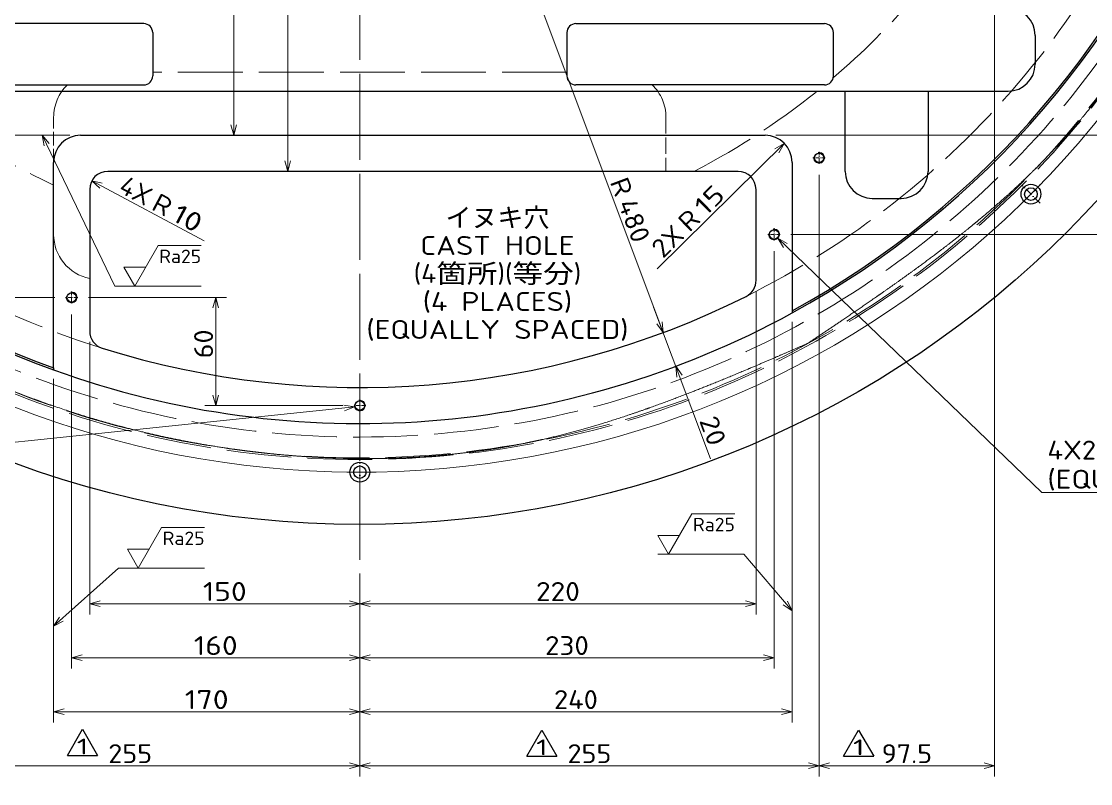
# Model space of a CAD drawing. Extents: x 0 to 894, y -8 to 586.
# Drawn here: x 551.8 to 749.7, y 92.5 to 233.5 of the extents above; entities that cross this region are included whole.
import ezdxf
from ezdxf.enums import TextEntityAlignment as Align

# ---------------------------------------------------------------- set-up
doc = ezdxf.new("R2010")
doc.units = 0
doc.linetypes.add('DASHDOT', pattern=[18.5, 12, -3, 0.5, -3])
doc.linetypes.add('DASHED', pattern=[15, 12, -3])
doc.layers.get('0').update_dxf_attribs({"lineweight": 13})
doc.styles.get("Standard").update_dxf_attribs({"font": 'isocp.shx'})
doc.dimstyles.get("Standard").update_dxf_attribs({"dimtxt": 2.5, "dimasz": 2.5, "dimexe": 1.25, "dimexo": 0.625, "dimtad": 1, "dimcen": 2.5, "dimadec": 0, "dimazin": 0, "dimtfac": 1, "dimtmove": 0, "dimatfit": 0, "dimfxl": 1, "dimarcsym": 0})

# ---------------------------------------------------------------- blocks, each defined once
blk = doc.blocks.new('*D4')
at = {"color": 7, "lineweight": 13}
blk.add_line((441.983439, 292.125577), (786.813802, 359.409548), dxfattribs=at)
for points in [[(785.016836, 358.531522), (786.813802, 359.409548), (784.818573, 359.547635)], [(443.780406, 293.003604), (441.983439, 292.125577), (443.978668, 291.98749)]]:
    blk.add_lwpolyline(points, dxfattribs=at)
for start, end in [(3.251124, 11.693264), (190.388617, 357.013578)]:
    blk.add_arc((614.398621, 325.767563), 175.666667, start, end, dxfattribs=at)
for s, rotation, width, p, p2 in [('1054', 11.040947, 0.837182, (754.33016, 353.580706), (765.012085, 355.664986)), ('P.C.D.', 11.040948, 0.945525, (739.582977, 350.703206), (753.348663, 353.389196))]:
    blk.add_text(s, height=3.5, rotation=rotation, dxfattribs=dict(at, width=width)).set_placement(p, p2, align=Align.FIT)
blk = doc.blocks.new('*D5')
at = {"color": 7, "lineweight": 13}
blk.add_line((591.065287, 212.43423), (591.065287, 325.767563), dxfattribs=at)
for points in [[(591.582926, 323.835711), (591.065287, 325.767563), (590.547648, 323.835711)], [(590.547648, 214.366084), (591.065287, 212.43423), (591.582926, 214.366084)]]:
    blk.add_lwpolyline(points, dxfattribs=at)
at = {"color": 7, "lineweight": 13, "width": 0.854609}
blk.add_text('340', height=3.5, rotation=90, dxfattribs=at).set_placement((590.565287, 265.041504), (590.565287, 273.160288), align=Align.FIT)
blk = doc.blocks.new('*D6')
at = {"color": 7, "lineweight": 13}
blk.add_line((601.065287, 205.767563), (601.065287, 325.767563), dxfattribs=at)
for points in [[(601.582925, 323.835711), (601.065287, 325.767563), (600.547649, 323.835711)], [(600.547649, 207.699417), (601.065287, 205.767563), (601.582925, 207.699417)]]:
    blk.add_lwpolyline(points, dxfattribs=at)
at = {"color": 7, "lineweight": 13, "width": 0.854609}
blk.add_text('360', height=3.5, rotation=90, dxfattribs=at).set_placement((600.565287, 261.708171), (600.565287, 269.826955), align=Align.FIT)
blk = doc.blocks.new('*D9')
at = {"color": 7, "lineweight": 13}
for p, q in [((560.731954, 212.43423), (545.731954, 212.43423)), ((547.731954, 182.43423), (547.731954, 212.43423)), ((557.938619, 182.43423), (545.731954, 182.43423))]:
    blk.add_line(p, q, dxfattribs=at)
for points in [[(548.249593, 210.502375), (547.731954, 212.43423), (547.214315, 210.502375)], [(547.214315, 184.366084), (547.731954, 182.43423), (548.249593, 184.366084)]]:
    blk.add_lwpolyline(points, dxfattribs=at)
at = {"color": 7, "lineweight": 13, "width": 0.868247}
blk.add_text('90', height=3.5, rotation=90, dxfattribs=at).set_placement((547.231954, 193.090469), (547.231954, 198.444656), align=Align.FIT)
blk = doc.blocks.new('*D10')
at = {"color": 7, "lineweight": 13}
blk.add_line((564.791835, 204.004837), (585.590416, 192.894262), dxfattribs=at)
blk.add_lwpolyline([(566.7397, 203.551163), (564.791835, 204.004837), (566.251897, 202.638006)], dxfattribs=at)
for s, rotation, width, p, p2 in [('4X', 331.888915, 0.953547, (569.53358, 202.038681), (574.720131, 199.268031)), ('R', 331.889023, 1.078996, (575.602168, 198.796839), (578.457311, 197.271632)), ('10', 331.888875, 0.868248, (579.339348, 196.800451), (584.061938, 194.277644))]:
    blk.add_text(s, height=3.5, rotation=rotation, dxfattribs=dict(at, width=width)).set_placement(p, p2, align=Align.FIT)
blk = doc.blocks.new('*D11')
at = {"color": 7, "lineweight": 13}
for p, q in [((564.191956, 182.43423), (589.731954, 182.43423)), ((587.731954, 162.43423), (587.731954, 182.43423)), ((611.271954, 162.43423), (585.731954, 162.43423))]:
    blk.add_line(p, q, dxfattribs=at)
for points in [[(588.249593, 180.502375), (587.731954, 182.43423), (587.214315, 180.502375)], [(587.214315, 164.366084), (587.731954, 162.43423), (588.249593, 164.366084)]]:
    blk.add_lwpolyline(points, dxfattribs=at)
at = {"color": 7, "lineweight": 13, "width": 0.868247}
blk.add_text('60', height=3.5, rotation=90, dxfattribs=at).set_placement((587.231954, 171.156408), (587.231954, 176.510595), align=Align.FIT)
blk = doc.blocks.new('*D12')
at = {"color": 7, "lineweight": 13}
blk.add_line((692.958659, 210.945084), (669.436178, 187.747574), dxfattribs=at)
blk.add_lwpolyline([(691.946635, 209.220037), (692.958659, 210.945084), (691.219696, 209.957158)], dxfattribs=at)
for s, rotation, width, p, p2 in [('15', 44.601504, 0.868247, (678.424642, 197.314092), (682.236867, 201.073654)), ('R', 44.601488, 1.079, (675.407867, 194.339005), (677.712636, 196.611933)), ('2X', 44.601476, 0.953545, (670.509109, 189.507919), (674.695857, 193.636826))]:
    blk.add_text(s, height=3.5, rotation=rotation, dxfattribs=dict(at, width=width)).set_placement(p, p2, align=Align.FIT)
blk = doc.blocks.new('*D13')
at = {"color": 7, "lineweight": 13}
blk.add_line((668.7795, 180.620326), (679.278753, 152.596929), dxfattribs=at)
for points in [[(669.371206, 177.565598), (670.533722, 175.938156), (670.340673, 177.928818)], [(674.035197, 168.067825), (672.872681, 169.695267), (673.06573, 167.704605)]]:
    blk.add_lwpolyline(points, dxfattribs=at)
at = {"color": 7, "lineweight": 13, "width": 0.868249}
blk.add_text('20', height=3.5, rotation=290.538947, dxfattribs=at).set_placement((677.166789, 159.659063), (679.045278, 154.645208), align=Align.FIT)
blk = doc.blocks.new('*D14')
at = {"color": 7, "lineweight": 13}
blk.add_line((670.533722, 175.938156), (614.398621, 325.767563), dxfattribs=at)
blk.add_lwpolyline([(669.371206, 177.565598), (670.533722, 175.938156), (670.340673, 177.928818)], dxfattribs=at)
for s, rotation, width, p, p2 in [('R', 290.538975, 1.078998, (660.623403, 203.814784), (661.759084, 200.783554)), ('480', 290.538972, 0.854609, (662.109929, 199.847112), (664.958359, 192.24441))]:
    blk.add_text(s, height=3.5, rotation=rotation, dxfattribs=dict(at, width=width)).set_placement(p, p2, align=Align.FIT)
blk = doc.blocks.new('*D15')
at = {"color": 7, "lineweight": 13}
for p, q in [((691.398621, 212.43423), (773.065287, 212.43423)), ((771.065287, 194.100896), (771.065287, 212.43423)), ((694.191956, 194.100896), (773.065287, 194.100896))]:
    blk.add_line(p, q, dxfattribs=at)
for points in [[(771.582926, 210.502375), (771.065287, 212.43423), (770.547648, 210.502375)], [(770.547648, 196.03275), (771.065287, 194.100896), (771.582926, 196.03275)]]:
    blk.add_lwpolyline(points, dxfattribs=at)
at = {"color": 7, "lineweight": 13, "width": 0.868247}
blk.add_text('55', height=3.5, rotation=90, dxfattribs=at).set_placement((770.565287, 200.549596), (770.565287, 205.903783), align=Align.FIT)
blk = doc.blocks.new('*D17')
at = {"color": 7, "lineweight": 13}
for p, q in [((656.065287, 254.567561), (656.065287, 304.43423)), ((614.398621, 302.43423), (656.065287, 302.43423))]:
    blk.add_line(p, q, dxfattribs=at)
for points in [[(616.330472, 302.951869), (614.398621, 302.43423), (616.330472, 301.91659)], [(654.133436, 301.91659), (656.065287, 302.43423), (654.133436, 302.951869)]]:
    blk.add_lwpolyline(points, dxfattribs=at)
at = {"color": 7, "lineweight": 13, "width": 0.854609}
blk.add_text('125', height=3.5, dxfattribs=at).set_placement((623.047378, 302.93423), (631.166163, 302.93423), align=Align.FIT)
blk = doc.blocks.new('*D27')
at = {"color": 7, "lineweight": 13}
for p, q in [((564.398621, 174.212672), (564.398621, 123.767563)), ((564.398621, 125.767563), (614.398621, 125.767563))]:
    blk.add_line(p, q, dxfattribs=at)
for points in [[(566.33047, 126.285202), (564.398621, 125.767563), (566.33047, 125.249924)], [(612.466769, 125.249924), (614.398621, 125.767563), (612.466769, 126.285202)]]:
    blk.add_lwpolyline(points, dxfattribs=at)
at = {"color": 7, "lineweight": 13, "width": 0.854609}
blk.add_text('150', height=3.5, dxfattribs=at).set_placement((585.339228, 126.267563), (593.458013, 126.267563), align=Align.FIT)
blk = doc.blocks.new('*D28')
at = {"color": 7, "lineweight": 13}
for p, q in [((687.731954, 183.608922), (687.731954, 123.767563)), ((614.398621, 125.767563), (687.731954, 125.767563))]:
    blk.add_line(p, q, dxfattribs=at)
for points in [[(616.330472, 126.285202), (614.398621, 125.767563), (616.330472, 125.249924)], [(685.800105, 125.249924), (687.731954, 125.767563), (685.800105, 126.285202)]]:
    blk.add_lwpolyline(points, dxfattribs=at)
at = {"color": 7, "lineweight": 13, "width": 0.854609}
blk.add_text('220', height=3.5, dxfattribs=at).set_placement((647.005895, 126.267563), (655.12468, 126.267563), align=Align.FIT)
blk = doc.blocks.new('*D29')
at = {"color": 7, "lineweight": 13}
for p, q in [((561.065287, 179.307561), (561.065287, 113.767563)), ((614.398621, 118.451909), (614.398621, 113.767563)), ((561.065287, 115.767563), (614.398621, 115.767563))]:
    blk.add_line(p, q, dxfattribs=at)
for points in [[(562.997136, 116.285202), (561.065287, 115.767563), (562.997136, 115.249924)], [(612.466769, 115.249924), (614.398621, 115.767563), (612.466769, 116.285202)]]:
    blk.add_lwpolyline(points, dxfattribs=at)
at = {"color": 7, "lineweight": 13, "width": 0.854609}
blk.add_text('160', height=3.5, dxfattribs=at).set_placement((583.672562, 116.267563), (591.791346, 116.267563), align=Align.FIT)
blk = doc.blocks.new('*D30')
at = {"color": 7, "lineweight": 13}
for p, q in [((691.065287, 190.974228), (691.065287, 113.767563)), ((614.398621, 118.451909), (614.398621, 113.767563)), ((614.398621, 115.767563), (691.065287, 115.767563))]:
    blk.add_line(p, q, dxfattribs=at)
for points in [[(616.330472, 116.285202), (614.398621, 115.767563), (616.330472, 115.249924)], [(689.133438, 115.249924), (691.065287, 115.767563), (689.133438, 116.285202)]]:
    blk.add_lwpolyline(points, dxfattribs=at)
at = {"color": 7, "lineweight": 13, "width": 0.854609}
blk.add_text('230', height=3.5, dxfattribs=at).set_placement((648.672562, 116.267563), (656.791346, 116.267563), align=Align.FIT)
blk = doc.blocks.new('*D31')
at = {"color": 7, "lineweight": 13}
for p, q in [((557.731954, 167.384486), (557.731954, 103.767563)), ((614.398621, 118.451909), (614.398621, 103.767563)), ((557.731954, 105.767563), (614.398621, 105.767563))]:
    blk.add_line(p, q, dxfattribs=at)
for points in [[(559.663803, 106.285202), (557.731954, 105.767563), (559.663803, 105.249924)], [(612.466769, 105.249924), (614.398621, 105.767563), (612.466769, 106.285202)]]:
    blk.add_lwpolyline(points, dxfattribs=at)
at = {"color": 7, "lineweight": 13, "width": 0.854609}
blk.add_text('170', height=3.5, dxfattribs=at).set_placement((582.005895, 106.267563), (590.12468, 106.267563), align=Align.FIT)
blk = doc.blocks.new('*D32')
at = {"color": 7, "lineweight": 13}
for p, q in [((694.398621, 177.936234), (694.398621, 103.767563)), ((614.398621, 118.451909), (614.398621, 103.767563)), ((614.398621, 105.767563), (694.398621, 105.767563))]:
    blk.add_line(p, q, dxfattribs=at)
for points in [[(616.330472, 106.285202), (614.398621, 105.767563), (616.330472, 105.249924)], [(692.466771, 105.249924), (694.398621, 105.767563), (692.466771, 106.285202)]]:
    blk.add_lwpolyline(points, dxfattribs=at)
at = {"color": 7, "lineweight": 13, "width": 0.854609}
blk.add_text('240', height=3.5, dxfattribs=at).set_placement((650.339228, 106.267563), (658.458013, 106.267563), align=Align.FIT)
blk = doc.blocks.new('*D34')
at = {"color": 7, "lineweight": 13}
for p, q in [((529.398621, 205.140895), (529.398621, 93.767563)), ((614.398621, 118.451909), (614.398621, 93.767563)), ((529.398621, 95.767563), (614.398621, 95.767563))]:
    blk.add_line(p, q, dxfattribs=at)
for points in [[(531.33047, 96.285202), (529.398621, 95.767563), (531.33047, 95.249924)], [(612.466769, 95.249924), (614.398621, 95.767563), (612.466769, 96.285202)]]:
    blk.add_lwpolyline(points, dxfattribs=at)
at = {"color": 7, "lineweight": 13, "width": 0.854609}
blk.add_text('255', height=3.5, dxfattribs=at).set_placement((567.839228, 96.267563), (575.958013, 96.267563), align=Align.FIT)
blk = doc.blocks.new('*D35')
at = {"color": 7, "lineweight": 13}
for p, q in [((699.398621, 205.140895), (699.398621, 93.767563)), ((614.398621, 118.451909), (614.398621, 93.767563)), ((614.398621, 95.767563), (699.398621, 95.767563))]:
    blk.add_line(p, q, dxfattribs=at)
for points in [[(616.330472, 96.285202), (614.398621, 95.767563), (616.330472, 95.249924)], [(697.466771, 95.249924), (699.398621, 95.767563), (697.466771, 96.285202)]]:
    blk.add_lwpolyline(points, dxfattribs=at)
at = {"color": 7, "lineweight": 13, "width": 0.854609}
blk.add_text('255', height=3.5, dxfattribs=at).set_placement((652.839228, 96.267563), (660.958013, 96.267563), align=Align.FIT)
blk = doc.blocks.new('*D36')
at = {"color": 7, "lineweight": 13}
for p, q in [((731.898621, 237.640895), (731.898621, 93.767563)), ((699.398621, 205.140895), (699.398621, 93.767563)), ((699.398621, 95.767563), (731.898621, 95.767563))]:
    blk.add_line(p, q, dxfattribs=at)
for points in [[(701.330475, 96.285202), (699.398621, 95.767563), (701.330475, 95.249924)], [(729.966766, 95.249924), (731.898621, 95.767563), (729.966766, 96.285202)]]:
    blk.add_lwpolyline(points, dxfattribs=at)
at = {"color": 7, "lineweight": 13, "width": 0.836938}
blk.add_text('97.5', height=3.5, dxfattribs=at).set_placement((710.975718, 96.267563), (720.321523, 96.267563), align=Align.FIT)

msp = doc.modelspace()

# ---------------------------------------------------------------- linework, layer by layer
at = {"color": 7, "linetype": 'DASHDOT', "lineweight": 13}
for p, q in [((614.3986, 519.3853), (614.3986, 120.4519)), ((614.3986, 516.3307), (614.3986, 90.7823))]:
    msp.add_line(p, q, dxfattribs=at)
at = {"color": 7, "lineweight": 25}
for p, q in [((574.3986, 233.1009), (528.3986, 233.1009)), ((654.3986, 233.1009), (700.3986, 233.1009)), ((576.0653, 231.4342), (576.0653, 223.4342)), ((652.732, 231.4342), (652.732, 223.4342)), ((702.0653, 223.4342), (702.0653, 231.4342)), ((739.3986, 230.9342), (739.3986, 225.6009)), ((528.3986, 221.7676), (574.3986, 221.7676)), ((700.3986, 221.7676), (654.3986, 221.7676)), ((524.5653, 220.6009), (704.232, 220.6009)), ((704.232, 205.7676), (704.232, 220.6009)), ((704.232, 220.6009), (719.5653, 220.6009)), ((719.5653, 220.6009), (734.3986, 220.6009)), ((719.5653, 220.6009), (719.5653, 205.7676)), ((562.732, 212.4342), (689.3986, 212.4342)), ((557.732, 169.3845), (557.732, 207.4342)), ((694.3986, 207.4342), (694.3986, 179.9362)), ((684.3986, 205.7676), (567.732, 205.7676)), ((564.3986, 202.4342), (564.3986, 176.2127)), ((687.732, 185.6089), (687.732, 202.4342)), ((709.232, 200.7676), (714.5653, 200.7676)), ((694.3986, 179.9362), (694.3986, 179.5561)), ((557.732, 169.3845), (557.732, 169.03)), ((560.2659, 97.6908), (563.0659, 102.5405)), ((563.0659, 102.5405), (565.8659, 97.6908)), ((645.2904, 97.5373), (648.0904, 102.387)), ((648.0904, 102.387), (650.8904, 97.5373)), ((703.9175, 97.5373), (706.7175, 102.387)), ((706.7175, 102.387), (709.5175, 97.5373)), ((560.2659, 97.6908), (565.8659, 97.6908)), ((645.2904, 97.5373), (650.8904, 97.5373)), ((703.9175, 97.5373), (709.5175, 97.5373))]:
    msp.add_line(p, q, dxfattribs=at)
at = {"color": 7, "linetype": 'DASHED', "lineweight": 13}
msp.add_line((652.732, 224.1009), (576.0653, 224.1009), dxfattribs=at)
at = {"color": 7, "linetype": 'DASHED', "lineweight": 13, "ltscale": 7.1e-05}
msp.add_line((700.4742, 221.7676), (700.4764, 221.7694), dxfattribs=at)
at = {"color": 7, "linetype": 'DASHED', "lineweight": 13, "ltscale": 0.001317}
msp.add_line((702.0653, 223.1052), (702.0252, 223.071), dxfattribs=at)
at = {"color": 7, "linetype": 'DASHED', "lineweight": 13, "ltscale": 0.208333}
msp.add_line((557.732, 207.4342), (557.732, 215.7676), dxfattribs=at)
at = {"color": 7, "linetype": 'DASHED', "lineweight": 13, "ltscale": 0.25}
msp.add_line((671.0653, 215.7676), (671.0653, 205.7676), dxfattribs=at)
at = {"color": 7, "linetype": 'DASHDOT', "lineweight": 13, "ltscale": 0.056333}
for p, q in [((700.5253, 208.2676), (698.272, 208.2676)), ((699.3986, 209.3942), (699.3986, 207.1409)), ((692.192, 194.1009), (689.9386, 194.1009)), ((691.0653, 195.2276), (691.0653, 192.9742)), ((562.192, 182.4342), (559.9386, 182.4342)), ((561.0653, 183.5609), (561.0653, 181.3076)), ((615.5253, 162.4342), (613.272, 162.4342)), ((614.3986, 163.5609), (614.3986, 161.3076))]:
    msp.add_line(p, q, dxfattribs=at)
at = {"color": 7, "linetype": 'DASHDOT', "lineweight": 13, "ltscale": 0.119167}
for p, q in [((740.299, 199.8672), (736.9284, 203.2377)), ((614.3986, 147.7176), (614.3986, 152.4842))]:
    msp.add_line(p, q, dxfattribs=at)
at = {"color": 7, "lineweight": 13}
for p, q in [((572.7576, 184.5359), (577.0878, 192.0359)), ((577.0878, 192.0359), (585.0322, 192.0359)), ((572.7576, 184.5359), (570.7369, 188.0359)), ((570.7369, 188.0359), (574.7784, 188.0359)), ((671.5477, 134.9074), (675.8778, 142.4074)), ((675.8778, 142.4074), (683.8223, 142.4074)), ((573.3924, 132.3646), (577.7225, 139.8646)), ((577.7225, 139.8646), (585.667, 139.8646)), ((671.5477, 134.9074), (669.527, 138.4074)), ((669.527, 138.4074), (673.5685, 138.4074)), ((573.3924, 132.3646), (571.3717, 135.8646)), ((571.3717, 135.8646), (575.4131, 135.8646))]:
    msp.add_line(p, q, dxfattribs=at)
for points in [[(555.6128, 212.4342), (569.0702, 184.5359), (585.0322, 184.5359)], [(556.9184, 210.9191), (555.6128, 212.4342), (555.9859, 210.4693)], [(691.7737, 193.3951), (740.6594, 146.3209), (790.1688, 146.3209)], [(693.5243, 192.428), (691.7737, 193.3951), (692.8062, 191.6823)], [(611.5678, 161.4496), (613.4358, 162.1642), (611.4608, 162.4794)], [(613.4358, 162.1642), (490.147, 149.3515), (440.6376, 149.3515)], [(694.3986, 124.4207), (685.489, 134.9074), (669.527, 134.9074)], [(557.732, 121.6197), (569.705, 132.3646), (585.667, 132.3646)], [(692.7533, 125.5578), (694.3986, 124.4207), (693.5423, 126.2281)], [(558.824, 123.2952), (557.732, 121.6197), (559.5155, 122.5247)]]:
    msp.add_lwpolyline(points, dxfattribs=at)
at = {"color": 7, "lineweight": 25}
for centre, radius in [((614.3986, 325.7676), 185.3333), ((699.3986, 208.2676), 0.8667), ((738.6137, 201.5525), 1.8333), ((738.6137, 201.5525), 1.1667), ((691.0653, 194.1009), 0.8667), ((561.0653, 182.4342), 0.8667), ((614.3986, 162.4342), 0.8667), ((614.3986, 150.1009), 1.8333), ((614.3986, 150.1009), 1.1667)]:
    msp.add_circle(centre, radius, dxfattribs=at)
at = {"color": 7, "linetype": 'DASHED', "lineweight": 13}
for radius in [173.3333, 173, 169.1667]:
    msp.add_circle((614.3986, 325.7676), radius, dxfattribs=at)
for centre, radius, start, end in [((614.3986, 325.7676), 160, 296.539105, 342.670144), ((614.3986, 325.7676), 160, 206.539105, 252.670144), ((614.3986, 325.7676), 135, 310.495077, 319.504923), ((614.3986, 325.7676), 135, 230.387159, 245.181), ((566.0653, 215.7676), 8.3333, 133.94552, 180), ((662.732, 215.7676), 8.3333, 0, 46.05448), ((614.3986, 325.7676), 135, 297.266044, 309.612841), ((566.0653, 194.1009), 8.3333, 180, 258.463041)]:
    msp.add_arc(centre, radius, start, end, dxfattribs=at)
at = {"color": 7, "lineweight": 25}
for centre, radius, start, end in [((614.3986, 325.7676), 166.3333, 298.748246, 340.081608), ((614.3986, 325.7676), 166.6667, 298.685402, 340.123126), ((614.3986, 325.7676), 166.6667, 208.685402, 250.123126), ((614.3986, 325.7676), 166.3333, 208.748246, 250.081608), ((734.3986, 230.9342), 5, 0, 90), ((574.3986, 231.4342), 1.6667, 0, 90), ((654.3986, 231.4342), 1.6667, 90, 180), ((700.3986, 231.4342), 1.6667, 0, 90), ((734.3986, 225.6009), 5, 270, 360), ((574.3986, 223.4342), 1.6667, 270, 0), ((654.3986, 223.4342), 1.6667, 180, 270), ((700.3986, 223.4342), 1.6667, 270, 0), ((562.732, 207.4342), 5, 90, 180), ((689.3986, 207.4342), 5, 0, 90), ((567.732, 202.4342), 3.3333, 90, 180), ((684.3986, 202.4342), 3.3333, 0, 90), ((709.232, 205.7676), 5, 180, 270), ((714.5653, 205.7676), 5, 270, 360), ((684.3986, 185.6089), 3.3333, 296.539105, 0), ((614.3986, 325.7676), 160, 252.670144, 296.539105), ((614.3986, 325.7676), 166.6667, 250.123126, 298.685402), ((567.732, 176.2127), 3.3333, 180, 252.670144)]:
    msp.add_arc(centre, radius, start, end, dxfattribs=at)
at = {"color": 7, "lineweight": 13}
for centre in [(699.3986, 208.2676), (691.0653, 194.1009), (561.0653, 182.4342), (614.3986, 162.4342)]:
    msp.add_arc(centre, 1, 169.999993, 100.000014, dxfattribs=at)
at = {"color": 7, "linetype": 'DASHDOT', "lineweight": 13}
for start, end in [(314.222648, 315.777353), (269.222647, 270.777355)]:
    msp.add_arc((614.3986, 325.7676), 175.6667, start, end, dxfattribs=at)
at = {"color": 7, "lineweight": 13}
for points, knots in [([(697.3392, 173.9458), (699.5487, 175.4289), (701.7567, 176.9111), (703.9659, 178.4004), (706.9874, 180.4543), (709.9925, 182.5325), (710.8134, 183.1033), (714.4256, 185.6294), (718.0044, 188.2042), (720.7461, 190.2343), (724.3132, 192.9708), (727.8017, 195.7995), (728.6422, 196.4907), (730.8044, 198.2951), (732.9308, 200.1416), (734.221, 201.2916), (735.6698, 202.6193), (737.0965, 203.9712), (737.2596, 204.1263), (737.9163, 204.7536), (738.5713, 205.3892), (739.0541, 205.8633), (739.6877, 206.4932), (740.3133, 207.1255), (740.4669, 207.2813), (743.4244, 210.2948), (746.2664, 213.4258), (748.8566, 216.4907), (752.2116, 220.7449), (755.3785, 225.1452), (756.1869, 226.2954), (758.6239, 229.8458), (760.9424, 233.4779), (762.4506, 235.9585), (764.1539, 238.8997), (765.7847, 241.8809), (766.0211, 242.3166), (766.8021, 243.7687), (767.5697, 245.2365), (768.105, 246.2806), (769.0098, 248.0821), (769.8875, 249.8921), (770.2479, 250.6465), (770.7523, 251.7177), (771.2452, 252.7868), (771.3855, 253.0929), (775.3589, 261.8181), (778.7568, 270.7939), (781.4696, 279.6364), (783.8199, 289.5911), (785.4184, 299.6723), (785.5653, 300.6447), (786.0893, 304.2897), (786.5128, 307.9367), (786.7707, 310.6178), (787.0321, 314.0457), (787.2078, 317.4838), (787.2415, 318.2213), (787.461, 323.6657), (787.4652, 329.1184), (787.3086, 333.831), (786.9755, 338.7827), (786.466, 343.7166), (786.44, 343.9635), (786.2651, 345.5993), (786.0711, 347.2309), (785.8939, 348.6016), (785.4838, 351.5459), (785.017, 354.4423), (784.7477, 356.0008), (784.3244, 358.2941), (783.8552, 360.6117), (783.7017, 361.3495), (783.4771, 362.3997), (783.2434, 363.452), (783.1745, 363.7592), (781.081, 372.9876), (778.3563, 382.0704), (775.1512, 390.6618), (770.9848, 399.921), (766.1592, 408.8291), (765.682, 409.6949), (763.3822, 413.798), (760.9514, 417.8067), (758.9514, 420.9142), (756.4538, 424.5782), (753.8297, 428.1741), (753.3887, 428.7716), (752.203, 430.3605), (750.9935, 431.9339), (750.2285, 432.9109), (746.6691, 437.3741), (742.9275, 441.6897), (739.8912, 444.9722), (736.4029, 448.5073), (732.7911, 451.9127), (732.431, 452.2499), (730.8341, 453.7341), (729.2198, 455.1874), (727.9654, 456.2893), (725.0403, 458.7975), (722.0658, 461.208), (720.3505, 462.5545), (717.7595, 464.5233), (715.0982, 466.4478), (714.2224, 467.0708), (713.0454, 467.8945), (711.8593, 468.7063), (711.562, 468.9087), (707.3717, 471.7449), (703.0786, 474.4276), (699.0089, 476.7819), (691.1639, 480.9687), (683.0655, 484.6319), (679.187, 486.2433), (668.9256, 490.1468), (658.3791, 493.2352), (651.7678, 494.8327), (644.8378, 496.1658), (637.8545, 497.1635), (637.6015, 497.1992), (637.0967, 497.2696), (636.5909, 497.3382), (636.3376, 497.3722), (635.1137, 497.534), (633.8803, 497.6866), (632.9008, 497.8009), (631.6713, 497.936), (630.4482, 498.0598), (630.2075, 498.0837), (627.784, 498.3205), (625.3562, 498.5159), (623.1777, 498.6573), (615.5416, 499.0316), (607.8985, 498.9744), (602.4439, 498.7028), (596.7848, 498.166), (591.1702, 497.3516), (590.9454, 497.3185), (589.6489, 497.1252), (588.3533, 496.9167), (587.2729, 496.7322), (585.4517, 496.4023), (583.6417, 496.0429), (582.9092, 495.8921), (581.8779, 495.6724), (580.8524, 495.4437), (580.548, 495.3749), (576.8039, 494.5176), (573.0921, 493.5336), (569.7066, 492.5345), (565.5771, 491.2075), (561.4796, 489.7764), (560.7169, 489.5062), (556.7927, 488.097), (552.9013, 486.606), (549.7807, 485.3615), (546.1481, 483.8682), (542.5223, 482.3412), (541.9999, 482.1205), (539.5751, 481.0931), (537.1539, 480.0543), (535.2552, 479.2344), (533.3571, 478.4121), (531.458, 477.5893)], [0, 0, 0, 0, 0, 0, 69.15106863, 69.15106863, 69.15106863, 95.1588463, 95.1588463, 95.1588463, 183.9696825, 183.9696825, 183.9696825, 212.37427088, 212.37427088, 212.37427088, 257.46952339, 257.46952339, 257.46952339, 263.65682197, 263.65682197, 263.65682197, 281.12406341, 281.12406341, 281.12406341, 286.83111738, 286.83111738, 286.83111738, 391.22824003, 391.22824003, 391.22824003, 427.76479771, 427.76479771, 427.76479771, 503.14133416, 503.14133416, 503.14133416, 516.01242763, 516.01242763, 516.01242763, 545.98574021, 545.98574021, 545.98574021, 567.42460754, 567.42460754, 567.42460754, 576.52697434, 576.52697434, 576.52697434, 816.55759552, 816.55759552, 816.55759552, 842.21606855, 842.21606855, 842.21606855, 912.56216132, 912.56216132, 912.56216132, 931.77093174, 931.77093174, 931.77093174, 1054.32322737, 1054.32322737, 1054.32322737, 1060.78154451, 1060.78154451, 1060.78154451, 1097.10844515, 1097.10844515, 1097.10844515, 1139.68089943, 1139.68089943, 1139.68089943, 1159.45595123, 1159.45595123, 1159.45595123, 1167.74784808, 1167.74784808, 1167.74784808, 1405.6056453, 1405.6056453, 1405.6056453, 1431.32625848, 1431.32625848, 1431.32625848, 1528.02483763, 1528.02483763, 1528.02483763, 1547.36863809, 1547.36863809, 1547.36863809, 1579.63982136, 1579.63982136, 1579.63982136, 1695.87621958, 1695.87621958, 1695.87621958, 1708.75963254, 1708.75963254, 1708.75963254, 1752.62181937, 1752.62181937, 1752.62181937, 1810.50726312, 1810.50726312, 1810.50726312, 1838.53761638, 1838.53761638, 1838.53761638, 1847.89285883, 1847.89285883, 1847.89285883, 1970.15628727, 1970.15628727, 1970.15628727, 2079.14272836, 2079.14272836, 2079.14272836, 2255.82966049, 2255.82966049, 2255.82966049, 2262.4498384, 2262.4498384, 2262.4498384, 2269.07372059, 2269.07372059, 2269.07372059, 2294.39311674, 2294.39311674, 2294.39311674, 2300.95882626, 2300.95882626, 2300.95882626, 2357.63771177, 2357.63771177, 2357.63771177, 2499.47285555, 2499.47285555, 2499.47285555, 2505.39089624, 2505.39089624, 2505.39089624, 2533.61658485, 2533.61658485, 2533.61658485, 2552.95606641, 2552.95606641, 2552.95606641, 2561.02159394, 2561.02159394, 2561.02159394, 2653.1542264, 2653.1542264, 2653.1542264, 2674.26110643, 2674.26110643, 2674.26110643, 2761.92635655, 2761.92635655, 2761.92635655, 2776.68984362, 2776.68984362, 2776.68984362, 2830.4715691, 2830.4715691, 2830.4715691, 2830.4715691, 2830.4715691, 2830.4715691]), ([(531.458, 477.5893), (529.2486, 476.1062), (527.0406, 474.624), (524.8314, 473.1348), (521.8098, 471.0809), (518.8047, 469.0026), (517.9838, 468.4319), (514.3717, 465.9058), (510.7928, 463.3309), (508.0511, 461.3008), (504.484, 458.5643), (500.9955, 455.7356), (500.155, 455.0445), (497.9928, 453.24), (495.8665, 451.3935), (494.5763, 450.2435), (493.1274, 448.9158), (491.7008, 447.564), (491.5377, 447.4088), (490.8809, 446.7815), (490.2259, 446.1459), (489.7431, 445.6718), (489.1096, 445.0419), (488.484, 444.4096), (488.3304, 444.2538), (485.3728, 441.2403), (482.5308, 438.1094), (479.9407, 435.0444), (476.5857, 430.7902), (473.4187, 426.3899), (472.6103, 425.2397), (470.1733, 421.6893), (467.8548, 418.0572), (466.3467, 415.5766), (464.6434, 412.6354), (463.0125, 409.6543), (462.7762, 409.2185), (461.9951, 407.7664), (461.2275, 406.2986), (460.6922, 405.2545), (459.7875, 403.4531), (458.9097, 401.643), (458.5493, 400.8886), (458.045, 399.8174), (457.552, 398.7483), (457.4117, 398.4422), (453.4383, 389.7171), (450.0404, 380.7413), (447.3276, 371.8987), (444.9774, 361.944), (443.3789, 351.8628), (443.2319, 350.8905), (442.708, 347.2455), (442.2844, 343.5985), (442.0266, 340.9173), (441.7651, 337.4894), (441.5895, 334.0514), (441.5558, 333.3138), (441.3362, 327.8694), (441.332, 322.4167), (441.4887, 317.7042), (441.8217, 312.7524), (442.3313, 307.8186), (442.3572, 307.5716), (442.5321, 305.9358), (442.7261, 304.3042), (442.9034, 302.9335), (443.3134, 299.9893), (443.7802, 297.0928), (444.0495, 295.5344), (444.4729, 293.2411), (444.942, 290.9235), (445.0956, 290.1857), (445.3202, 289.1354), (445.5538, 288.0832), (445.6228, 287.7759), (447.7163, 278.5476), (450.4409, 269.4647), (453.646, 260.8734), (457.8124, 251.6142), (462.638, 242.7061), (463.1152, 241.8403), (465.415, 237.7372), (467.8459, 233.7285), (469.8458, 230.621), (472.3434, 226.957), (474.9675, 223.3611), (475.4085, 222.7636), (476.5942, 221.1747), (477.8037, 219.6013), (478.5687, 218.6243), (482.1281, 214.1611), (485.8697, 209.8455), (488.906, 206.563), (492.3943, 203.0279), (496.006, 199.6224), (496.3662, 199.2853), (497.9631, 197.8011), (499.5774, 196.3478), (500.8318, 195.2459), (503.7569, 192.7376), (506.7314, 190.3272), (508.4467, 188.9807), (511.0377, 187.0119), (513.699, 185.0874), (514.5747, 184.4643), (515.7518, 183.6407), (516.9379, 182.8288), (517.2352, 182.6265), (521.4255, 179.7902), (525.7186, 177.1076), (529.7883, 174.7532), (537.6333, 170.5664), (545.7317, 166.9032), (549.6102, 165.2918), (559.8716, 161.3884), (570.4181, 158.2999), (577.0294, 156.7025), (583.9593, 155.3693), (590.9427, 154.3716), (591.1957, 154.3359), (591.7004, 154.2656), (592.2062, 154.1969), (592.4596, 154.163), (593.6834, 154.0011), (594.9169, 153.8486), (595.8964, 153.7342), (597.1258, 153.5992), (598.349, 153.4754), (598.5897, 153.4514), (601.0132, 153.2147), (603.441, 153.0192), (605.6195, 152.8778), (613.2556, 152.5035), (620.8987, 152.5607), (626.3532, 152.8323), (632.0124, 153.3692), (637.627, 154.1836), (637.8518, 154.2166), (639.1482, 154.41), (640.4439, 154.6185), (641.5243, 154.803), (643.3454, 155.1328), (645.1555, 155.4922), (645.888, 155.643), (646.9193, 155.8627), (647.9448, 156.0915), (648.2492, 156.1603), (651.9933, 157.0175), (655.705, 158.0016), (659.0906, 159.0006), (663.22, 160.3276), (667.3176, 161.7587), (668.0803, 162.0289), (672.0045, 163.4381), (675.8959, 164.9291), (679.0165, 166.1736), (682.6491, 167.6669), (686.2748, 169.1938), (686.7973, 169.4146), (689.2221, 170.442), (691.6433, 171.4808), (693.542, 172.3008), (695.4402, 173.1231), (697.3392, 173.9458)], [0, 0, 0, 0, 0, 0, 69.15106721, 69.15106721, 69.15106721, 95.15884519, 95.15884519, 95.15884519, 183.96968183, 183.96968183, 183.96968183, 212.37427025, 212.37427025, 212.37427025, 257.46952284, 257.46952284, 257.46952284, 263.65682126, 263.65682126, 263.65682126, 281.12406218, 281.12406218, 281.12406218, 286.8311159, 286.8311159, 286.8311159, 391.22823689, 391.22823689, 391.22823689, 427.76479449, 427.76479449, 427.76479449, 503.14133082, 503.14133082, 503.14133082, 516.01242427, 516.01242427, 516.01242427, 545.98572874, 545.98572874, 545.98572874, 567.42459074, 567.42459074, 567.42459074, 576.5269565, 576.5269565, 576.5269565, 816.55756783, 816.55756783, 816.55756783, 842.21604129, 842.21604129, 842.21604129, 912.56213332, 912.56213332, 912.56213332, 931.77090325, 931.77090325, 931.77090325, 1054.32319877, 1054.32319877, 1054.32319877, 1060.78151591, 1060.78151591, 1060.78151591, 1097.10837303, 1097.10837303, 1097.10837303, 1139.68076324, 1139.68076324, 1139.68076324, 1159.45576916, 1159.45576916, 1159.45576916, 1167.74763519, 1167.74763519, 1167.74763519, 1405.6053669, 1405.6053669, 1405.6053669, 1431.32598023, 1431.32598023, 1431.32598023, 1528.02454405, 1528.02454405, 1528.02454405, 1547.36833828, 1547.36833828, 1547.36833828, 1579.63951383, 1579.63951383, 1579.63951383, 1695.87591372, 1695.87591372, 1695.87591372, 1708.75932569, 1708.75932569, 1708.75932569, 1752.62153574, 1752.62153574, 1752.62153574, 1810.50698312, 1810.50698312, 1810.50698312, 1838.53734996, 1838.53734996, 1838.53734996, 1847.89259172, 1847.89259172, 1847.89259172, 1970.15601916, 1970.15601916, 1970.15601916, 2079.14245697, 2079.14245697, 2079.14245697, 2255.82938165, 2255.82938165, 2255.82938165, 2262.44956532, 2262.44956532, 2262.44956532, 2269.07344731, 2269.07344731, 2269.07344731, 2294.39292, 2294.39292, 2294.39292, 2300.95861434, 2300.95861434, 2300.95861434, 2357.63743964, 2357.63743964, 2357.63743964, 2499.47260764, 2499.47260764, 2499.47260764, 2505.39064941, 2505.39064941, 2505.39064941, 2533.61638521, 2533.61638521, 2533.61638521, 2552.95586696, 2552.95586696, 2552.95586696, 2561.02140729, 2561.02140729, 2561.02140729, 2653.15396428, 2653.15396428, 2653.15396428, 2674.26082766, 2674.26082766, 2674.26082766, 2761.92596078, 2761.92596078, 2761.92596078, 2776.68942113, 2776.68942113, 2776.68942113, 2830.47160335, 2830.47160335, 2830.47160335, 2830.47160335, 2830.47160335, 2830.47160335])]:
    msp.add_open_spline(points, degree=5, knots=knots, dxfattribs=at)

# ---------------------------------------------------------------- texts
for s, height, width, p, p2 in [('イヌキ穴', 3.5, 1.671186, (630.259, 195.4742), (649.4777, 195.4742)), ('CAST HOLE', 3.5, 0.98519, (625.5831, 190.295), (654.1536, 190.295)), ('Ra25', 2.5, 0.848134, (577.2576, 188.7859), (585.0322, 188.7859)), ('(4箇所)(等分)', 3.5, 1.292437, (624.3591, 185.1158), (655.3776, 185.1158)), ('(4 PLACES)', 3.5, 0.916675, (626.0418, 179.9366), (653.6949, 179.9366)), ('(EQUALLY SPACED)', 3.5, 0.976699, (615.6136, 174.7574), (664.123, 174.7574)), ('4X2-M6', 3.5, 0.859508, (741.6594, 152.4334), (759.8523, 152.4334)), ('(EQUALLY SPACED)', 3.5, 0.976699, (741.6594, 147.0492), (790.1688, 147.0492)), ('Ra25', 2.5, 0.848135, (676.0477, 139.1574), (683.8223, 139.1574)), ('Ra25', 2.5, 0.848134, (577.8924, 136.6146), (585.667, 136.6146)), ('1', 2.91, 1.412505, (562.0159, 97.8843), (564.1689, 97.8843)), ('1', 2.91, 1.412507, (647.0404, 97.7308), (649.1935, 97.7308)), ('1', 2.91, 1.412508, (705.6675, 97.7308), (707.8206, 97.7308))]:
    msp.add_text(s, height=height, dxfattribs=dict(at, width=width)).set_placement(p, p2, align=Align.FIT)

# ---------------------------------------------------------------- dimensions: what is measured, and where the dimension line sits
at = {"lineweight": 0}
dim = msp.add_diameter_dim_2p(p1=(441.9834, 292.1256), p2=(786.8138, 359.4095), text='P.C.D.<>', dimstyle='STANDARD', override={"dimlfac": 3}, dxfattribs=at)
dim.commit()
dim.dimension.update_dxf_attribs({"geometry": '*D4', "text_midpoint": (752.3933, 352.6934), "dimtype": 163})
for base, p1, p2, angle, picture, middle, dimtype in [((591.0653, 325.7676), (587.732, 212.4342), (409.083, 325.7676), 90, '*D5', (591.0653, 269.1009), 160), ((601.0653, 325.7676), (597.732, 205.7676), (409.083, 325.7676), 90, '*D6', (601.0653, 265.7676), 160), ((614.3986, 302.4342), (656.0653, 252.5676), (614.3986, 120.4519), 180, '*D17', (627.1068, 302.4342), 160), ((699.3986, 95.7676), (731.8986, 239.6409), (699.3986, 207.1409), 180, '*D36', (715.6486, 95.7676), 160), ((547.732, 212.4342), (559.9386, 182.4342), (562.732, 212.4342), 90, '*D9', (547.732, 195.7676), 160), ((771.0653, 194.1009), (689.3986, 212.4342), (692.192, 194.1009), 270, '*D15', (771.0653, 203.2267), 160), ((529.3986, 95.7676), (614.3986, 120.4519), (529.3986, 207.1409), 180, '*D34', (571.8986, 95.7676), 160), ((614.3986, 95.7676), (699.3986, 207.1409), (614.3986, 120.4519), 180, '*D35', (656.8986, 95.7676), 160), ((614.3986, 115.7676), (691.0653, 192.9742), (614.3986, 120.4519), 180, '*D30', (652.732, 115.7676), 160), ((614.3986, 125.7676), (687.732, 185.6089), (614.3986, 120.4519), 180, '*D28', (651.0653, 125.7676), 160), ((587.732, 182.4342), (613.272, 162.4342), (562.192, 182.4342), 90, '*D11', (587.732, 173.8335), 160), ((561.0653, 115.7676), (614.3986, 120.4519), (561.0653, 181.3076), 180, '*D29', (587.732, 115.7676), 160), ((670.5337, 175.9382), (672.8727, 169.6953), (670.5337, 175.9382), 110.538965, '*D13', (677.6378, 156.9767), 161), ((614.3986, 105.7676), (694.3986, 179.9362), (614.3986, 120.4519), 180, '*D32', (654.3986, 105.7676), 160), ((564.3986, 125.7676), (614.3986, 120.4519), (564.3986, 176.2127), 180, '*D27', (589.3986, 125.7676), 160), ((557.732, 105.7676), (614.3986, 120.4519), (557.732, 169.3845), 180, '*D31', (586.0653, 105.7676), 160)]:
    dim = msp.add_linear_dim(base=base, p1=p1, p2=p2, angle=angle, dimstyle='STANDARD', override={"dimlfac": 3}, dxfattribs=at)
    dim.commit()
    dim.dimension.update_dxf_attribs({"geometry": picture, "text_midpoint": middle, "dimtype": dimtype})
dim = msp.add_radius_dim(center=(614.3986, 325.7676), mpoint=(670.5337, 175.9382), dimstyle='STANDARD', override={"dimlfac": 3}, dxfattribs=at)
dim.commit()
dim.dimension.update_dxf_attribs({"geometry": '*D14', "text_midpoint": (662.3227, 197.8542), "dimtype": 164})
for center, mpoint, text, picture, middle in [((689.3986, 207.4342), (692.9587, 210.9451), '2X<>', '*D12', (676.7241, 194.9348)), ((567.732, 202.4342), (564.7918, 204.0048), '4X<>', '*D10', (576.5622, 197.7171))]:
    dim = msp.add_radius_dim(center=center, mpoint=mpoint, text=text, dimstyle='STANDARD', override={"dimlfac": 3}, dxfattribs=at)
    dim.commit()
    dim.dimension.update_dxf_attribs({"geometry": picture, "text_midpoint": middle, "dimtype": 164})

doc.saveas('drawing.dxf')
